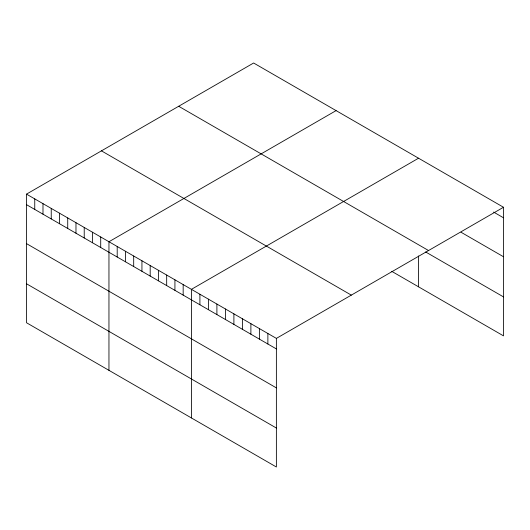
<?xml version="1.0" encoding="UTF-8"?>
<svg xmlns="http://www.w3.org/2000/svg" width="530" height="530" viewBox="0 0 530 530"><rect width="100%" height="100%" fill="white"/><g stroke="black" fill="none" stroke-linecap="round" stroke-linejoin="round"><path stroke-width="0.79" d="M26.5 194.132L276.375 338.392L276.375 466.996L26.5 322.737L26.5 194.132L253.625 63.004L503.5 207.263L503.5 335.868L391.743 271.347M336.086 110.611L108.955 241.74L108.955 370.344M418.541 158.212L191.416 289.347L191.416 417.951M276.375 338.392L503.5 207.263M493.589 212.066L503.5 217.79M461.02 232.233L503.5 256.752M178.676 106.272L428.545 250.538M425.623 251.942L503.5 296.899M101.455 150.858L351.324 295.124M26.5 204.66L276.375 348.919M26.5 243.621L276.375 387.887M26.5 283.769L276.375 428.035M418.541 255.97L418.541 286.816M267.875 333.489L267.875 344.016M259.382 328.587L259.382 339.107M250.889 323.678L250.889 334.205M242.389 318.775L242.389 329.302M233.896 313.873L233.896 324.393M225.396 308.964L225.396 319.491M216.902 304.061L216.902 314.588M208.409 299.152L208.409 309.679M199.909 294.249L199.909 304.776M183.168 284.584L183.168 295.111M174.927 279.827L174.927 290.347M166.678 275.063L166.678 285.59M158.43 270.3L158.43 280.827M150.189 265.543L150.189 276.07M141.941 260.78L141.941 271.307M133.692 256.023L133.692 266.544M125.451 251.26L125.451 261.787M117.203 246.496L117.203 257.023M100.713 236.976L100.713 247.503M92.465 232.219L92.465 242.74M84.224 227.456L84.224 237.983M75.975 222.693L75.975 233.22M67.727 217.936L67.727 228.463M59.486 213.173L59.486 223.7M51.238 208.416L51.238 218.936M42.99 203.652L42.99 214.18M34.748 198.896L34.748 209.416"/></g></svg>
